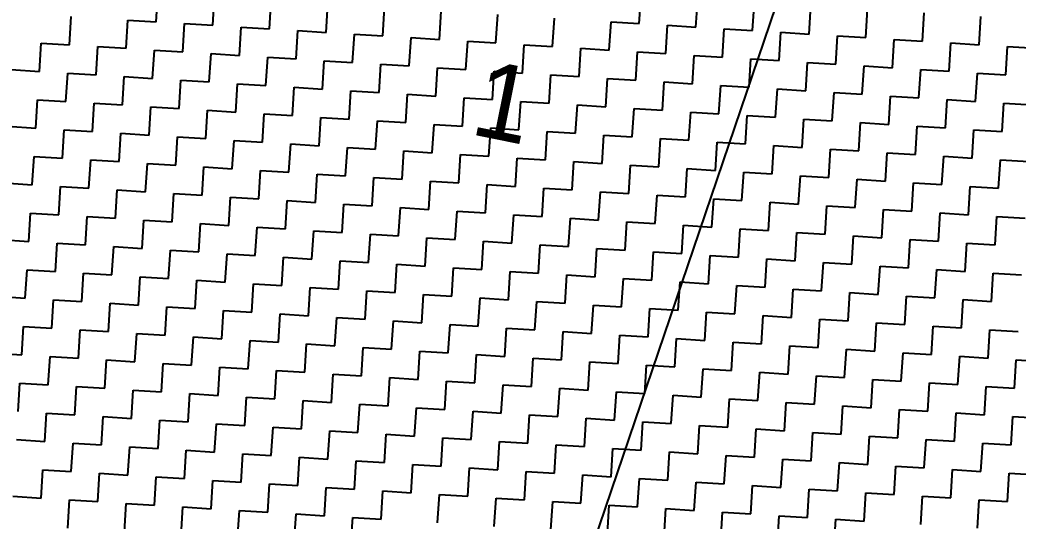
# Model space of a CAD drawing. Header units: metres. Extents: x 278801 to 279668, y 2074665 to 2075564.
# Drawn here: x 279574.91 to 279615.87, y 2075133.16 to 2075153.71 of the extents above; entities that cross this region are included whole.
import ezdxf

# ---------------------------------------------------------------- set-up
doc = ezdxf.new("R2010")
doc.units = ezdxf.units.M
doc.layers.add('POLY_HATCH', color=12, linetype='Continuous')
doc.layers.add('TEXT_MAPOUT', color=7, linetype='Continuous')
doc.styles.add('TEXT_MAP', font='', dxfattribs={"height": 1.8})
doc.styles.get('TEXT_MAP').set_extended_font_data('Kruti Dev 050')

msp = doc.modelspace()

# ---------------------------------------------------------------- linework, layer by layer
msp.add_lwpolyline([(279610.742, 2075168.47), (279596.516, 2075126.604)])
at = {"layer": 'POLY_HATCH', "linetype": 'Continuous'}
for p, q in [((279580.503, 2075153.64), (279580.576, 2075154.802)), ((279582.827, 2075153.495), (279582.9, 2075154.657)), ((279585.151, 2075153.35), (279585.224, 2075154.512)), ((279587.475, 2075153.205), (279587.547, 2075154.367)), ((279600.329, 2075153.57), (279600.402, 2075154.732)), ((279602.653, 2075153.425), (279602.725, 2075154.587)), ((279604.977, 2075153.28), (279605.049, 2075154.442)), ((279589.799, 2075153.06), (279589.871, 2075154.222)), ((279592.123, 2075152.915), (279592.195, 2075154.077)), ((279607.301, 2075153.135), (279607.373, 2075154.297)), ((279609.625, 2075152.99), (279609.697, 2075154.152)), ((279611.949, 2075152.845), (279612.021, 2075154.007)), ((279576.945, 2075152.695), (279577.017, 2075153.857)), ((279579.269, 2075152.551), (279579.341, 2075153.712)), ((279579.341, 2075153.712), (279580.503, 2075153.64)), ((279581.593, 2075152.406), (279581.665, 2075153.568)), ((279581.665, 2075153.568), (279582.827, 2075153.495)), ((279594.447, 2075152.77), (279594.519, 2075153.932)), ((279596.771, 2075152.625), (279596.843, 2075153.787)), ((279599.095, 2075152.48), (279599.167, 2075153.642)), ((279599.167, 2075153.642), (279600.329, 2075153.57)), ((279614.273, 2075152.7), (279614.345, 2075153.862)), ((279583.917, 2075152.261), (279583.989, 2075153.423)), ((279583.989, 2075153.423), (279585.151, 2075153.35)), ((279586.241, 2075152.116), (279586.313, 2075153.278)), ((279586.313, 2075153.278), (279587.475, 2075153.205)), ((279601.419, 2075152.335), (279601.491, 2075153.497)), ((279601.491, 2075153.497), (279602.653, 2075153.425)), ((279603.742, 2075152.19), (279603.815, 2075153.352)), ((279603.815, 2075153.352), (279604.977, 2075153.28)), ((279606.066, 2075152.045), (279606.139, 2075153.207)), ((279606.139, 2075153.207), (279607.301, 2075153.135)), ((279575.71, 2075151.606), (279575.783, 2075152.768)), ((279575.783, 2075152.768), (279576.945, 2075152.695)), ((279588.564, 2075151.971), (279588.637, 2075153.133)), ((279588.637, 2075153.133), (279589.799, 2075153.06)), ((279590.888, 2075151.826), (279590.961, 2075152.988)), ((279590.961, 2075152.988), (279592.123, 2075152.915)), ((279593.212, 2075151.681), (279593.285, 2075152.843)), ((279593.285, 2075152.843), (279594.447, 2075152.77)), ((279608.39, 2075151.9), (279608.463, 2075153.062)), ((279608.463, 2075153.062), (279609.625, 2075152.99)), ((279610.714, 2075151.755), (279610.787, 2075152.917)), ((279610.787, 2075152.917), (279611.949, 2075152.845)), ((279613.038, 2075151.61), (279613.111, 2075152.772)), ((279613.111, 2075152.772), (279614.273, 2075152.7)), ((279578.034, 2075151.461), (279578.107, 2075152.623)), ((279578.107, 2075152.623), (279579.269, 2075152.551)), ((279580.358, 2075151.316), (279580.431, 2075152.478)), ((279580.431, 2075152.478), (279581.593, 2075152.406)), ((279582.682, 2075151.171), (279582.755, 2075152.333)), ((279582.755, 2075152.333), (279583.917, 2075152.261)), ((279595.536, 2075151.536), (279595.609, 2075152.698)), ((279595.609, 2075152.698), (279596.771, 2075152.625)), ((279597.86, 2075151.391), (279597.933, 2075152.553)), ((279597.933, 2075152.553), (279599.095, 2075152.48)), ((279600.184, 2075151.246), (279600.257, 2075152.408)), ((279600.257, 2075152.408), (279601.419, 2075152.335)), ((279615.362, 2075151.465), (279615.435, 2075152.627)), ((279615.435, 2075152.627), (279616.596, 2075152.555)), ((279585.006, 2075151.026), (279585.079, 2075152.188)), ((279585.079, 2075152.188), (279586.241, 2075152.116)), ((279587.33, 2075150.881), (279587.403, 2075152.043)), ((279587.403, 2075152.043), (279588.564, 2075151.971)), ((279602.508, 2075151.101), (279602.58, 2075152.263)), ((279602.58, 2075152.263), (279603.742, 2075152.19)), ((279604.832, 2075150.956), (279604.904, 2075152.118)), ((279604.904, 2075152.118), (279606.066, 2075152.045)), ((279607.156, 2075150.811), (279607.228, 2075151.973)), ((279607.228, 2075151.973), (279608.39, 2075151.9)), ((279574.548, 2075151.678), (279575.71, 2075151.606)), ((279576.8, 2075150.372), (279576.872, 2075151.534)), ((279576.872, 2075151.534), (279578.034, 2075151.461)), ((279589.654, 2075150.736), (279589.726, 2075151.898)), ((279589.726, 2075151.898), (279590.888, 2075151.826)), ((279591.978, 2075150.591), (279592.05, 2075151.753)), ((279592.05, 2075151.753), (279593.212, 2075151.681)), ((279594.302, 2075150.446), (279594.374, 2075151.608)), ((279594.374, 2075151.608), (279595.536, 2075151.536)), ((279609.48, 2075150.666), (279609.552, 2075151.828)), ((279609.552, 2075151.828), (279610.714, 2075151.755)), ((279611.804, 2075150.521), (279611.876, 2075151.683)), ((279611.876, 2075151.683), (279613.038, 2075151.61)), ((279614.128, 2075150.376), (279614.2, 2075151.538)), ((279614.2, 2075151.538), (279615.362, 2075151.465)), ((279579.124, 2075150.227), (279579.196, 2075151.389)), ((279579.196, 2075151.389), (279580.358, 2075151.316)), ((279581.448, 2075150.082), (279581.52, 2075151.244)), ((279581.52, 2075151.244), (279582.682, 2075151.171)), ((279583.772, 2075149.937), (279583.844, 2075151.099)), ((279583.844, 2075151.099), (279585.006, 2075151.026)), ((279596.626, 2075150.301), (279596.698, 2075151.463)), ((279596.698, 2075151.463), (279597.86, 2075151.391)), ((279598.95, 2075150.156), (279599.022, 2075151.318)), ((279599.022, 2075151.318), (279600.184, 2075151.246)), ((279601.274, 2075150.011), (279601.346, 2075151.173)), ((279601.346, 2075151.173), (279602.508, 2075151.101)), ((279586.096, 2075149.792), (279586.168, 2075150.954)), ((279586.168, 2075150.954), (279587.33, 2075150.881)), ((279588.42, 2075149.647), (279588.492, 2075150.809)), ((279588.492, 2075150.809), (279589.654, 2075150.736)), ((279603.597, 2075149.866), (279603.67, 2075151.028)), ((279603.67, 2075151.028), (279604.832, 2075150.956)), ((279605.921, 2075149.721), (279605.994, 2075150.883)), ((279605.994, 2075150.883), (279607.156, 2075150.811)), ((279608.245, 2075149.576), (279608.318, 2075150.738)), ((279608.318, 2075150.738), (279609.48, 2075150.666)), ((279575.565, 2075149.282), (279575.638, 2075150.444)), ((279575.638, 2075150.444), (279576.8, 2075150.372)), ((279577.889, 2075149.137), (279577.962, 2075150.299)), ((279577.962, 2075150.299), (279579.124, 2075150.227)), ((279590.743, 2075149.502), (279590.816, 2075150.664)), ((279590.816, 2075150.664), (279591.978, 2075150.591)), ((279593.067, 2075149.357), (279593.14, 2075150.519)), ((279593.14, 2075150.519), (279594.302, 2075150.446)), ((279595.391, 2075149.212), (279595.464, 2075150.374)), ((279595.464, 2075150.374), (279596.626, 2075150.301)), ((279610.569, 2075149.431), (279610.642, 2075150.593)), ((279610.642, 2075150.593), (279611.804, 2075150.521)), ((279612.893, 2075149.287), (279612.966, 2075150.448)), ((279612.966, 2075150.448), (279614.128, 2075150.376)), ((279615.217, 2075149.142), (279615.29, 2075150.304)), ((279615.29, 2075150.304), (279616.452, 2075150.231)), ((279580.213, 2075148.992), (279580.286, 2075150.154)), ((279580.286, 2075150.154), (279581.448, 2075150.082)), ((279582.537, 2075148.847), (279582.61, 2075150.009)), ((279582.61, 2075150.009), (279583.772, 2075149.937)), ((279584.861, 2075148.702), (279584.934, 2075149.864)), ((279584.934, 2075149.864), (279586.096, 2075149.792)), ((279597.715, 2075149.067), (279597.788, 2075150.229)), ((279597.788, 2075150.229), (279598.95, 2075150.156)), ((279600.039, 2075148.922), (279600.112, 2075150.084)), ((279600.112, 2075150.084), (279601.274, 2075150.011)), ((279602.363, 2075148.777), (279602.436, 2075149.939)), ((279602.436, 2075149.939), (279603.597, 2075149.866)), ((279587.185, 2075148.557), (279587.258, 2075149.719)), ((279587.258, 2075149.719), (279588.42, 2075149.647)), ((279589.509, 2075148.412), (279589.581, 2075149.574)), ((279589.581, 2075149.574), (279590.743, 2075149.502)), ((279604.687, 2075148.632), (279604.759, 2075149.794)), ((279604.759, 2075149.794), (279605.921, 2075149.721)), ((279607.011, 2075148.487), (279607.083, 2075149.649)), ((279607.083, 2075149.649), (279608.245, 2075149.576)), ((279609.335, 2075148.342), (279609.407, 2075149.504)), ((279609.407, 2075149.504), (279610.569, 2075149.431)), ((279574.403, 2075149.355), (279575.565, 2075149.282)), ((279576.655, 2075148.048), (279576.727, 2075149.21)), ((279576.727, 2075149.21), (279577.889, 2075149.137)), ((279578.979, 2075147.903), (279579.051, 2075149.065)), ((279579.051, 2075149.065), (279580.213, 2075148.992)), ((279591.833, 2075148.267), (279591.905, 2075149.429)), ((279591.905, 2075149.429), (279593.067, 2075149.357)), ((279594.157, 2075148.122), (279594.229, 2075149.284)), ((279594.229, 2075149.284), (279595.391, 2075149.212)), ((279596.481, 2075147.977), (279596.553, 2075149.139)), ((279596.553, 2075149.139), (279597.715, 2075149.067)), ((279611.659, 2075148.197), (279611.731, 2075149.359)), ((279611.731, 2075149.359), (279612.893, 2075149.287)), ((279613.983, 2075148.052), (279614.055, 2075149.214)), ((279614.055, 2075149.214), (279615.217, 2075149.142)), ((279581.303, 2075147.758), (279581.375, 2075148.92)), ((279581.375, 2075148.92), (279582.537, 2075148.847)), ((279583.627, 2075147.613), (279583.699, 2075148.775)), ((279583.699, 2075148.775), (279584.861, 2075148.702)), ((279585.951, 2075147.468), (279586.023, 2075148.63)), ((279586.023, 2075148.63), (279587.185, 2075148.557)), ((279598.805, 2075147.832), (279598.877, 2075148.994)), ((279598.877, 2075148.994), (279600.039, 2075148.922)), ((279601.129, 2075147.687), (279601.201, 2075148.849)), ((279601.201, 2075148.849), (279602.363, 2075148.777)), ((279603.453, 2075147.542), (279603.525, 2075148.704)), ((279603.525, 2075148.704), (279604.687, 2075148.632)), ((279588.275, 2075147.323), (279588.347, 2075148.485)), ((279588.347, 2075148.485), (279589.509, 2075148.412)), ((279590.598, 2075147.178), (279590.671, 2075148.34)), ((279590.671, 2075148.34), (279591.833, 2075148.267)), ((279605.776, 2075147.397), (279605.849, 2075148.559)), ((279605.849, 2075148.559), (279607.011, 2075148.487)), ((279608.1, 2075147.253), (279608.173, 2075148.414)), ((279608.173, 2075148.414), (279609.335, 2075148.342)), ((279610.424, 2075147.108), (279610.497, 2075148.27)), ((279610.497, 2075148.27), (279611.659, 2075148.197)), ((279575.42, 2075146.958), (279575.493, 2075148.12)), ((279575.493, 2075148.12), (279576.655, 2075148.048)), ((279577.744, 2075146.813), (279577.817, 2075147.975)), ((279577.817, 2075147.975), (279578.979, 2075147.903)), ((279580.068, 2075146.668), (279580.141, 2075147.83)), ((279580.141, 2075147.83), (279581.303, 2075147.758)), ((279592.922, 2075147.033), (279592.995, 2075148.195)), ((279592.995, 2075148.195), (279594.157, 2075148.122)), ((279595.246, 2075146.888), (279595.319, 2075148.05)), ((279595.319, 2075148.05), (279596.481, 2075147.977)), ((279597.57, 2075146.743), (279597.643, 2075147.905)), ((279597.643, 2075147.905), (279598.805, 2075147.832)), ((279612.748, 2075146.963), (279612.821, 2075148.125)), ((279612.821, 2075148.125), (279613.983, 2075148.052)), ((279615.072, 2075146.818), (279615.145, 2075147.98)), ((279615.145, 2075147.98), (279616.307, 2075147.907)), ((279582.392, 2075146.523), (279582.465, 2075147.685)), ((279582.465, 2075147.685), (279583.627, 2075147.613)), ((279584.716, 2075146.378), (279584.789, 2075147.54)), ((279584.789, 2075147.54), (279585.951, 2075147.468)), ((279599.894, 2075146.598), (279599.967, 2075147.76)), ((279599.967, 2075147.76), (279601.129, 2075147.687)), ((279602.218, 2075146.453), (279602.291, 2075147.615)), ((279602.291, 2075147.615), (279603.453, 2075147.542)), ((279604.542, 2075146.308), (279604.614, 2075147.47)), ((279604.614, 2075147.47), (279605.776, 2075147.397)), ((279574.259, 2075147.031), (279575.42, 2075146.958)), ((279587.04, 2075146.233), (279587.113, 2075147.395)), ((279587.113, 2075147.395), (279588.275, 2075147.323)), ((279589.364, 2075146.088), (279589.436, 2075147.25)), ((279589.436, 2075147.25), (279590.598, 2075147.178)), ((279591.688, 2075145.943), (279591.76, 2075147.105)), ((279591.76, 2075147.105), (279592.922, 2075147.033)), ((279606.866, 2075146.163), (279606.938, 2075147.325)), ((279606.938, 2075147.325), (279608.1, 2075147.253)), ((279609.19, 2075146.018), (279609.262, 2075147.18)), ((279609.262, 2075147.18), (279610.424, 2075147.108)), ((279611.514, 2075145.873), (279611.586, 2075147.035)), ((279611.586, 2075147.035), (279612.748, 2075146.963)), ((279576.51, 2075145.724), (279576.582, 2075146.886)), ((279576.582, 2075146.886), (279577.744, 2075146.813)), ((279578.834, 2075145.579), (279578.906, 2075146.741)), ((279578.906, 2075146.741), (279580.068, 2075146.668)), ((279581.158, 2075145.434), (279581.23, 2075146.596)), ((279581.23, 2075146.596), (279582.392, 2075146.523)), ((279594.012, 2075145.798), (279594.084, 2075146.96)), ((279594.084, 2075146.96), (279595.246, 2075146.888)), ((279596.336, 2075145.653), (279596.408, 2075146.815)), ((279596.408, 2075146.815), (279597.57, 2075146.743)), ((279598.66, 2075145.508), (279598.732, 2075146.67)), ((279598.732, 2075146.67), (279599.894, 2075146.598)), ((279613.838, 2075145.728), (279613.91, 2075146.89)), ((279613.91, 2075146.89), (279615.072, 2075146.818)), ((279583.482, 2075145.289), (279583.554, 2075146.451)), ((279583.554, 2075146.451), (279584.716, 2075146.378)), ((279585.806, 2075145.144), (279585.878, 2075146.306)), ((279585.878, 2075146.306), (279587.04, 2075146.233)), ((279600.984, 2075145.364), (279601.056, 2075146.525)), ((279601.056, 2075146.525), (279602.218, 2075146.453)), ((279603.308, 2075145.219), (279603.38, 2075146.381)), ((279603.38, 2075146.381), (279604.542, 2075146.308)), ((279605.631, 2075145.074), (279605.704, 2075146.236)), ((279605.704, 2075146.236), (279606.866, 2075146.163)), ((279575.276, 2075144.634), (279575.348, 2075145.796)), ((279575.348, 2075145.796), (279576.51, 2075145.724)), ((279588.13, 2075144.999), (279588.202, 2075146.161)), ((279588.202, 2075146.161), (279589.364, 2075146.088)), ((279590.453, 2075144.854), (279590.526, 2075146.016)), ((279590.526, 2075146.016), (279591.688, 2075145.943)), ((279592.777, 2075144.709), (279592.85, 2075145.871)), ((279592.85, 2075145.871), (279594.012, 2075145.798)), ((279607.955, 2075144.929), (279608.028, 2075146.091)), ((279608.028, 2075146.091), (279609.19, 2075146.018)), ((279610.279, 2075144.784), (279610.352, 2075145.946)), ((279610.352, 2075145.946), (279611.514, 2075145.873)), ((279612.603, 2075144.639), (279612.676, 2075145.801)), ((279612.676, 2075145.801), (279613.838, 2075145.728)), ((279577.599, 2075144.489), (279577.672, 2075145.651)), ((279577.672, 2075145.651), (279578.834, 2075145.579)), ((279579.923, 2075144.344), (279579.996, 2075145.506)), ((279579.996, 2075145.506), (279581.158, 2075145.434)), ((279582.247, 2075144.199), (279582.32, 2075145.361)), ((279582.32, 2075145.361), (279583.482, 2075145.289)), ((279595.101, 2075144.564), (279595.174, 2075145.726)), ((279595.174, 2075145.726), (279596.336, 2075145.653)), ((279597.425, 2075144.419), (279597.498, 2075145.581)), ((279597.498, 2075145.581), (279598.66, 2075145.508)), ((279599.749, 2075144.274), (279599.822, 2075145.436)), ((279599.822, 2075145.436), (279600.984, 2075145.364)), ((279614.927, 2075144.494), (279615, 2075145.656)), ((279615, 2075145.656), (279616.162, 2075145.583)), ((279584.571, 2075144.054), (279584.644, 2075145.216)), ((279584.644, 2075145.216), (279585.806, 2075145.144)), ((279586.895, 2075143.909), (279586.968, 2075145.071)), ((279586.968, 2075145.071), (279588.13, 2075144.999)), ((279602.073, 2075144.129), (279602.146, 2075145.291)), ((279602.146, 2075145.291), (279603.308, 2075145.219)), ((279604.397, 2075143.984), (279604.469, 2075145.146)), ((279604.469, 2075145.146), (279605.631, 2075145.074)), ((279606.721, 2075143.839), (279606.793, 2075145.001)), ((279606.793, 2075145.001), (279607.955, 2075144.929)), ((279574.114, 2075144.707), (279575.276, 2075144.634)), ((279576.365, 2075143.4), (279576.437, 2075144.562)), ((279576.437, 2075144.562), (279577.599, 2075144.489)), ((279589.219, 2075143.764), (279589.292, 2075144.926)), ((279589.292, 2075144.926), (279590.453, 2075144.854)), ((279591.543, 2075143.619), (279591.615, 2075144.781)), ((279591.615, 2075144.781), (279592.777, 2075144.709)), ((279593.867, 2075143.474), (279593.939, 2075144.636)), ((279593.939, 2075144.636), (279595.101, 2075144.564)), ((279609.045, 2075143.694), (279609.117, 2075144.856)), ((279609.117, 2075144.856), (279610.279, 2075144.784)), ((279611.369, 2075143.549), (279611.441, 2075144.711)), ((279611.441, 2075144.711), (279612.603, 2075144.639)), ((279613.693, 2075143.404), (279613.765, 2075144.566)), ((279613.765, 2075144.566), (279614.927, 2075144.494)), ((279578.689, 2075143.255), (279578.761, 2075144.417)), ((279578.761, 2075144.417), (279579.923, 2075144.344)), ((279581.013, 2075143.11), (279581.085, 2075144.272)), ((279581.085, 2075144.272), (279582.247, 2075144.199)), ((279583.337, 2075142.965), (279583.409, 2075144.127)), ((279583.409, 2075144.127), (279584.571, 2075144.054)), ((279596.191, 2075143.33), (279596.263, 2075144.491)), ((279596.263, 2075144.491), (279597.425, 2075144.419)), ((279598.515, 2075143.185), (279598.587, 2075144.347)), ((279598.587, 2075144.347), (279599.749, 2075144.274)), ((279600.839, 2075143.04), (279600.911, 2075144.202)), ((279600.911, 2075144.202), (279602.073, 2075144.129)), ((279585.661, 2075142.82), (279585.733, 2075143.982)), ((279585.733, 2075143.982), (279586.895, 2075143.909)), ((279587.985, 2075142.675), (279588.057, 2075143.837)), ((279588.057, 2075143.837), (279589.219, 2075143.764)), ((279603.163, 2075142.895), (279603.235, 2075144.057)), ((279603.235, 2075144.057), (279604.397, 2075143.984)), ((279605.486, 2075142.75), (279605.559, 2075143.912)), ((279605.559, 2075143.912), (279606.721, 2075143.839)), ((279607.81, 2075142.605), (279607.883, 2075143.767)), ((279607.883, 2075143.767), (279609.045, 2075143.694)), ((279575.131, 2075142.31), (279575.203, 2075143.472)), ((279575.203, 2075143.472), (279576.365, 2075143.4)), ((279577.454, 2075142.165), (279577.527, 2075143.327)), ((279577.527, 2075143.327), (279578.689, 2075143.255)), ((279590.309, 2075142.53), (279590.381, 2075143.692)), ((279590.381, 2075143.692), (279591.543, 2075143.619)), ((279592.632, 2075142.385), (279592.705, 2075143.547)), ((279592.705, 2075143.547), (279593.867, 2075143.474)), ((279594.956, 2075142.24), (279595.029, 2075143.402)), ((279595.029, 2075143.402), (279596.191, 2075143.33)), ((279610.134, 2075142.46), (279610.207, 2075143.622)), ((279610.207, 2075143.622), (279611.369, 2075143.549)), ((279612.458, 2075142.315), (279612.531, 2075143.477)), ((279612.531, 2075143.477), (279613.693, 2075143.404)), ((279614.782, 2075142.17), (279614.855, 2075143.332)), ((279614.855, 2075143.332), (279616.017, 2075143.259)), ((279579.778, 2075142.02), (279579.851, 2075143.182)), ((279579.851, 2075143.182), (279581.013, 2075143.11)), ((279582.102, 2075141.875), (279582.175, 2075143.037)), ((279582.175, 2075143.037), (279583.337, 2075142.965)), ((279597.28, 2075142.095), (279597.353, 2075143.257)), ((279597.353, 2075143.257), (279598.515, 2075143.185)), ((279599.604, 2075141.95), (279599.677, 2075143.112)), ((279599.677, 2075143.112), (279600.839, 2075143.04)), ((279601.928, 2075141.805), (279602.001, 2075142.967)), ((279602.001, 2075142.967), (279603.163, 2075142.895)), ((279584.426, 2075141.73), (279584.499, 2075142.892)), ((279584.499, 2075142.892), (279585.661, 2075142.82)), ((279586.75, 2075141.585), (279586.823, 2075142.747)), ((279586.823, 2075142.747), (279587.985, 2075142.675)), ((279589.074, 2075141.441), (279589.147, 2075142.602)), ((279589.147, 2075142.602), (279590.309, 2075142.53)), ((279604.252, 2075141.66), (279604.325, 2075142.822)), ((279604.325, 2075142.822), (279605.486, 2075142.75)), ((279606.576, 2075141.515), (279606.648, 2075142.677)), ((279606.648, 2075142.677), (279607.81, 2075142.605)), ((279608.9, 2075141.37), (279608.972, 2075142.532)), ((279608.972, 2075142.532), (279610.134, 2075142.46)), ((279573.969, 2075142.383), (279575.131, 2075142.31)), ((279576.22, 2075141.076), (279576.293, 2075142.238)), ((279576.293, 2075142.238), (279577.454, 2075142.165)), ((279578.544, 2075140.931), (279578.616, 2075142.093)), ((279578.616, 2075142.093), (279579.778, 2075142.02)), ((279591.398, 2075141.296), (279591.47, 2075142.458)), ((279591.47, 2075142.458), (279592.632, 2075142.385)), ((279593.722, 2075141.151), (279593.794, 2075142.313)), ((279593.794, 2075142.313), (279594.956, 2075142.24)), ((279596.046, 2075141.006), (279596.118, 2075142.168)), ((279596.118, 2075142.168), (279597.28, 2075142.095)), ((279611.224, 2075141.225), (279611.296, 2075142.387)), ((279611.296, 2075142.387), (279612.458, 2075142.315)), ((279613.548, 2075141.08), (279613.62, 2075142.242)), ((279613.62, 2075142.242), (279614.782, 2075142.17)), ((279580.868, 2075140.786), (279580.94, 2075141.948)), ((279580.94, 2075141.948), (279582.102, 2075141.875)), ((279583.192, 2075140.641), (279583.264, 2075141.803)), ((279583.264, 2075141.803), (279584.426, 2075141.73)), ((279598.37, 2075140.861), (279598.442, 2075142.023)), ((279598.442, 2075142.023), (279599.604, 2075141.95)), ((279600.694, 2075140.716), (279600.766, 2075141.878)), ((279600.766, 2075141.878), (279601.928, 2075141.805)), ((279603.018, 2075140.571), (279603.09, 2075141.733)), ((279603.09, 2075141.733), (279604.252, 2075141.66)), ((279585.516, 2075140.496), (279585.588, 2075141.658)), ((279585.588, 2075141.658), (279586.75, 2075141.585)), ((279587.84, 2075140.351), (279587.912, 2075141.513)), ((279587.912, 2075141.513), (279589.074, 2075141.441)), ((279590.164, 2075140.206), (279590.236, 2075141.368)), ((279590.236, 2075141.368), (279591.398, 2075141.296)), ((279605.342, 2075140.426), (279605.414, 2075141.588)), ((279605.414, 2075141.588), (279606.576, 2075141.515)), ((279607.665, 2075140.281), (279607.738, 2075141.443)), ((279607.738, 2075141.443), (279608.9, 2075141.37)), ((279609.989, 2075140.136), (279610.062, 2075141.298)), ((279610.062, 2075141.298), (279611.224, 2075141.225)), ((279574.986, 2075139.986), (279575.058, 2075141.148)), ((279575.058, 2075141.148), (279576.22, 2075141.076)), ((279577.309, 2075139.841), (279577.382, 2075141.003)), ((279577.382, 2075141.003), (279578.544, 2075140.931)), ((279579.633, 2075139.696), (279579.706, 2075140.858)), ((279579.706, 2075140.858), (279580.868, 2075140.786)), ((279592.487, 2075140.061), (279592.56, 2075141.223)), ((279592.56, 2075141.223), (279593.722, 2075141.151)), ((279594.811, 2075139.916), (279594.884, 2075141.078)), ((279594.884, 2075141.078), (279596.046, 2075141.006)), ((279597.135, 2075139.771), (279597.208, 2075140.933)), ((279597.208, 2075140.933), (279598.37, 2075140.861)), ((279612.313, 2075139.991), (279612.386, 2075141.153)), ((279612.386, 2075141.153), (279613.548, 2075141.08)), ((279614.637, 2075139.846), (279614.71, 2075141.008)), ((279614.71, 2075141.008), (279615.872, 2075140.935)), ((279581.957, 2075139.551), (279582.03, 2075140.713)), ((279582.03, 2075140.713), (279583.192, 2075140.641)), ((279584.281, 2075139.407), (279584.354, 2075140.568)), ((279584.354, 2075140.568), (279585.516, 2075140.496)), ((279599.459, 2075139.626), (279599.532, 2075140.788)), ((279599.532, 2075140.788), (279600.694, 2075140.716)), ((279601.783, 2075139.481), (279601.856, 2075140.643)), ((279601.856, 2075140.643), (279603.018, 2075140.571)), ((279604.107, 2075139.336), (279604.18, 2075140.498)), ((279604.18, 2075140.498), (279605.342, 2075140.426)), ((279573.824, 2075140.059), (279574.986, 2075139.986)), ((279586.605, 2075139.262), (279586.678, 2075140.424)), ((279586.678, 2075140.424), (279587.84, 2075140.351)), ((279588.929, 2075139.117), (279589.002, 2075140.279)), ((279589.002, 2075140.279), (279590.164, 2075140.206)), ((279591.253, 2075138.972), (279591.326, 2075140.134)), ((279591.326, 2075140.134), (279592.487, 2075140.061)), ((279606.431, 2075139.191), (279606.503, 2075140.353)), ((279606.503, 2075140.353), (279607.665, 2075140.281)), ((279608.755, 2075139.046), (279608.827, 2075140.208)), ((279608.827, 2075140.208), (279609.989, 2075140.136)), ((279611.079, 2075138.901), (279611.151, 2075140.063)), ((279611.151, 2075140.063), (279612.313, 2075139.991)), ((279576.075, 2075138.752), (279576.148, 2075139.914)), ((279576.148, 2075139.914), (279577.309, 2075139.841)), ((279578.399, 2075138.607), (279578.471, 2075139.769)), ((279578.471, 2075139.769), (279579.633, 2075139.696)), ((279580.723, 2075138.462), (279580.795, 2075139.624)), ((279580.795, 2075139.624), (279581.957, 2075139.551)), ((279593.577, 2075138.827), (279593.649, 2075139.989)), ((279593.649, 2075139.989), (279594.811, 2075139.916)), ((279595.901, 2075138.682), (279595.973, 2075139.844)), ((279595.973, 2075139.844), (279597.135, 2075139.771)), ((279598.225, 2075138.537), (279598.297, 2075139.699)), ((279598.297, 2075139.699), (279599.459, 2075139.626)), ((279613.403, 2075138.756), (279613.475, 2075139.918)), ((279613.475, 2075139.918), (279614.637, 2075139.846)), ((279615.727, 2075138.611), (279615.799, 2075139.773)), ((279615.799, 2075139.773), (279616.961, 2075139.701)), ((279583.047, 2075138.317), (279583.119, 2075139.479)), ((279583.119, 2075139.479), (279584.281, 2075139.407)), ((279585.371, 2075138.172), (279585.443, 2075139.334)), ((279585.443, 2075139.334), (279586.605, 2075139.262)), ((279600.549, 2075138.392), (279600.621, 2075139.554)), ((279600.621, 2075139.554), (279601.783, 2075139.481)), ((279602.873, 2075138.247), (279602.945, 2075139.409)), ((279602.945, 2075139.409), (279604.107, 2075139.336)), ((279605.197, 2075138.102), (279605.269, 2075139.264)), ((279605.269, 2075139.264), (279606.431, 2075139.191)), ((279574.841, 2075137.662), (279574.913, 2075138.824)), ((279574.913, 2075138.824), (279576.075, 2075138.752)), ((279587.695, 2075138.027), (279587.767, 2075139.189)), ((279587.767, 2075139.189), (279588.929, 2075139.117)), ((279590.019, 2075137.882), (279590.091, 2075139.044)), ((279590.091, 2075139.044), (279591.253, 2075138.972)), ((279592.343, 2075137.737), (279592.415, 2075138.899)), ((279592.415, 2075138.899), (279593.577, 2075138.827)), ((279607.52, 2075137.957), (279607.593, 2075139.119)), ((279607.593, 2075139.119), (279608.755, 2075139.046)), ((279609.844, 2075137.812), (279609.917, 2075138.974)), ((279609.917, 2075138.974), (279611.079, 2075138.901)), ((279612.168, 2075137.667), (279612.241, 2075138.829)), ((279612.241, 2075138.829), (279613.403, 2075138.756)), ((279577.165, 2075137.518), (279577.237, 2075138.679)), ((279577.237, 2075138.679), (279578.399, 2075138.607)), ((279579.488, 2075137.373), (279579.561, 2075138.535)), ((279579.561, 2075138.535), (279580.723, 2075138.462)), ((279581.812, 2075137.228), (279581.885, 2075138.39)), ((279581.885, 2075138.39), (279583.047, 2075138.317)), ((279594.666, 2075137.592), (279594.739, 2075138.754)), ((279594.739, 2075138.754), (279595.901, 2075138.682)), ((279596.99, 2075137.447), (279597.063, 2075138.609)), ((279597.063, 2075138.609), (279598.225, 2075138.537)), ((279599.314, 2075137.302), (279599.387, 2075138.464)), ((279599.387, 2075138.464), (279600.549, 2075138.392)), ((279614.492, 2075137.522), (279614.565, 2075138.684)), ((279614.565, 2075138.684), (279615.727, 2075138.611)), ((279584.136, 2075137.083), (279584.209, 2075138.245)), ((279584.209, 2075138.245), (279585.371, 2075138.172)), ((279586.46, 2075136.938), (279586.533, 2075138.1)), ((279586.533, 2075138.1), (279587.695, 2075138.027)), ((279601.638, 2075137.157), (279601.711, 2075138.319)), ((279601.711, 2075138.319), (279602.873, 2075138.247)), ((279603.962, 2075137.012), (279604.035, 2075138.174)), ((279604.035, 2075138.174), (279605.197, 2075138.102)), ((279606.286, 2075136.867), (279606.359, 2075138.029)), ((279606.359, 2075138.029), (279607.52, 2075137.957)), ((279575.93, 2075136.428), (279576.003, 2075137.59)), ((279576.003, 2075137.59), (279577.165, 2075137.518)), ((279588.784, 2075136.793), (279588.857, 2075137.955)), ((279588.857, 2075137.955), (279590.019, 2075137.882)), ((279591.108, 2075136.648), (279591.181, 2075137.81)), ((279591.181, 2075137.81), (279592.343, 2075137.737)), ((279593.432, 2075136.503), (279593.504, 2075137.665)), ((279593.504, 2075137.665), (279594.666, 2075137.592)), ((279608.61, 2075136.722), (279608.682, 2075137.884)), ((279608.682, 2075137.884), (279609.844, 2075137.812)), ((279610.934, 2075136.577), (279611.006, 2075137.739)), ((279611.006, 2075137.739), (279612.168, 2075137.667)), ((279613.258, 2075136.432), (279613.33, 2075137.594)), ((279613.33, 2075137.594), (279614.492, 2075137.522)), ((279578.254, 2075136.283), (279578.326, 2075137.445)), ((279578.326, 2075137.445), (279579.488, 2075137.373)), ((279580.578, 2075136.138), (279580.65, 2075137.3)), ((279580.65, 2075137.3), (279581.812, 2075137.228)), ((279595.756, 2075136.358), (279595.828, 2075137.52)), ((279595.828, 2075137.52), (279596.99, 2075137.447)), ((279598.08, 2075136.213), (279598.152, 2075137.375)), ((279598.152, 2075137.375), (279599.314, 2075137.302)), ((279600.404, 2075136.068), (279600.476, 2075137.23)), ((279600.476, 2075137.23), (279601.638, 2075137.157)), ((279615.582, 2075136.287), (279615.654, 2075137.449)), ((279615.654, 2075137.449), (279616.816, 2075137.377)), ((279582.902, 2075135.993), (279582.974, 2075137.155)), ((279582.974, 2075137.155), (279584.136, 2075137.083)), ((279585.226, 2075135.848), (279585.298, 2075137.01)), ((279585.298, 2075137.01), (279586.46, 2075136.938)), ((279587.55, 2075135.703), (279587.622, 2075136.865)), ((279587.622, 2075136.865), (279588.784, 2075136.793)), ((279602.728, 2075135.923), (279602.8, 2075137.085)), ((279602.8, 2075137.085), (279603.962, 2075137.012)), ((279605.052, 2075135.778), (279605.124, 2075136.94)), ((279605.124, 2075136.94), (279606.286, 2075136.867)), ((279607.376, 2075135.633), (279607.448, 2075136.795)), ((279607.448, 2075136.795), (279608.61, 2075136.722)), ((279574.768, 2075136.501), (279575.93, 2075136.428)), ((279577.02, 2075135.194), (279577.092, 2075136.356)), ((279577.092, 2075136.356), (279578.254, 2075136.283)), ((279589.874, 2075135.558), (279589.946, 2075136.72)), ((279589.946, 2075136.72), (279591.108, 2075136.648)), ((279592.198, 2075135.413), (279592.27, 2075136.575)), ((279592.27, 2075136.575), (279593.432, 2075136.503)), ((279594.521, 2075135.268), (279594.594, 2075136.43)), ((279594.594, 2075136.43), (279595.756, 2075136.358)), ((279609.699, 2075135.488), (279609.772, 2075136.65)), ((279609.772, 2075136.65), (279610.934, 2075136.577)), ((279612.023, 2075135.343), (279612.096, 2075136.505)), ((279612.096, 2075136.505), (279613.258, 2075136.432)), ((279614.347, 2075135.198), (279614.42, 2075136.36)), ((279614.42, 2075136.36), (279615.582, 2075136.287)), ((279579.343, 2075135.049), (279579.416, 2075136.211)), ((279579.416, 2075136.211), (279580.578, 2075136.138)), ((279581.667, 2075134.904), (279581.74, 2075136.066)), ((279581.74, 2075136.066), (279582.902, 2075135.993)), ((279596.845, 2075135.123), (279596.918, 2075136.285)), ((279596.918, 2075136.285), (279598.08, 2075136.213)), ((279599.169, 2075134.978), (279599.242, 2075136.14)), ((279599.242, 2075136.14), (279600.404, 2075136.068)), ((279601.493, 2075134.833), (279601.566, 2075135.995)), ((279601.566, 2075135.995), (279602.728, 2075135.923)), ((279583.991, 2075134.759), (279584.064, 2075135.921)), ((279584.064, 2075135.921), (279585.226, 2075135.848)), ((279586.315, 2075134.614), (279586.388, 2075135.776)), ((279586.388, 2075135.776), (279587.55, 2075135.703)), ((279588.639, 2075134.469), (279588.712, 2075135.631)), ((279588.712, 2075135.631), (279589.874, 2075135.558)), ((279603.817, 2075134.688), (279603.89, 2075135.85)), ((279603.89, 2075135.85), (279605.052, 2075135.778)), ((279606.141, 2075134.543), (279606.214, 2075135.705)), ((279606.214, 2075135.705), (279607.376, 2075135.633)), ((279608.465, 2075134.398), (279608.537, 2075135.56)), ((279608.537, 2075135.56), (279609.699, 2075135.488)), ((279575.785, 2075134.104), (279575.858, 2075135.266)), ((279575.858, 2075135.266), (279577.02, 2075135.194)), ((279578.109, 2075133.959), (279578.182, 2075135.121)), ((279578.182, 2075135.121), (279579.343, 2075135.049)), ((279590.963, 2075134.324), (279591.036, 2075135.486)), ((279591.036, 2075135.486), (279592.198, 2075135.413)), ((279593.287, 2075134.179), (279593.359, 2075135.341)), ((279593.359, 2075135.341), (279594.521, 2075135.268)), ((279595.611, 2075134.034), (279595.683, 2075135.196)), ((279595.683, 2075135.196), (279596.845, 2075135.123)), ((279610.789, 2075134.254), (279610.861, 2075135.415)), ((279610.861, 2075135.415), (279612.023, 2075135.343)), ((279613.113, 2075134.109), (279613.185, 2075135.271)), ((279613.185, 2075135.271), (279614.347, 2075135.198)), ((279615.437, 2075133.964), (279615.509, 2075135.126)), ((279615.509, 2075135.126), (279616.671, 2075135.053)), ((279580.433, 2075133.814), (279580.505, 2075134.976)), ((279580.505, 2075134.976), (279581.667, 2075134.904)), ((279582.757, 2075133.669), (279582.829, 2075134.831)), ((279582.829, 2075134.831), (279583.991, 2075134.759)), ((279597.935, 2075133.889), (279598.007, 2075135.051)), ((279598.007, 2075135.051), (279599.169, 2075134.978)), ((279600.259, 2075133.744), (279600.331, 2075134.906)), ((279600.331, 2075134.906), (279601.493, 2075134.833)), ((279602.583, 2075133.599), (279602.655, 2075134.761)), ((279602.655, 2075134.761), (279603.817, 2075134.688)), ((279585.081, 2075133.524), (279585.153, 2075134.686)), ((279585.153, 2075134.686), (279586.315, 2075134.614)), ((279587.405, 2075133.379), (279587.477, 2075134.541)), ((279587.477, 2075134.541), (279588.639, 2075134.469)), ((279589.729, 2075133.234), (279589.801, 2075134.396)), ((279589.801, 2075134.396), (279590.963, 2075134.324)), ((279604.907, 2075133.454), (279604.979, 2075134.616)), ((279604.979, 2075134.616), (279606.141, 2075134.543)), ((279607.231, 2075133.309), (279607.303, 2075134.471)), ((279607.303, 2075134.471), (279608.465, 2075134.398)), ((279609.554, 2075133.164), (279609.627, 2075134.326)), ((279609.627, 2075134.326), (279610.789, 2075134.254)), ((279574.623, 2075134.177), (279575.785, 2075134.104)), ((279576.875, 2075132.87), (279576.947, 2075134.032)), ((279576.947, 2075134.032), (279578.109, 2075133.959)), ((279579.199, 2075132.725), (279579.271, 2075133.887)), ((279579.271, 2075133.887), (279580.433, 2075133.814)), ((279592.053, 2075133.089), (279592.125, 2075134.251)), ((279592.125, 2075134.251), (279593.287, 2075134.179)), ((279594.376, 2075132.944), (279594.449, 2075134.106)), ((279594.449, 2075134.106), (279595.611, 2075134.034)), ((279596.7, 2075132.799), (279596.773, 2075133.961)), ((279596.773, 2075133.961), (279597.935, 2075133.889)), ((279611.878, 2075133.019), (279611.951, 2075134.181)), ((279611.951, 2075134.181), (279613.113, 2075134.109)), ((279614.202, 2075132.874), (279614.275, 2075134.036)), ((279614.275, 2075134.036), (279615.437, 2075133.964)), ((279581.522, 2075132.58), (279581.595, 2075133.742)), ((279581.595, 2075133.742), (279582.757, 2075133.669)), ((279583.846, 2075132.435), (279583.919, 2075133.597)), ((279583.919, 2075133.597), (279585.081, 2075133.524)), ((279599.024, 2075132.654), (279599.097, 2075133.816)), ((279599.097, 2075133.816), (279600.259, 2075133.744)), ((279601.348, 2075132.509), (279601.421, 2075133.671)), ((279601.421, 2075133.671), (279602.583, 2075133.599)), ((279603.672, 2075132.364), (279603.745, 2075133.526)), ((279603.745, 2075133.526), (279604.907, 2075133.454)), ((279586.17, 2075132.29), (279586.243, 2075133.452)), ((279586.243, 2075133.452), (279587.405, 2075133.379)), ((279588.494, 2075132.145), (279588.567, 2075133.307)), ((279588.567, 2075133.307), (279589.729, 2075133.234)), ((279605.996, 2075132.22), (279606.069, 2075133.381)), ((279606.069, 2075133.381), (279607.231, 2075133.309)), ((279608.32, 2075132.075), (279608.392, 2075133.237)), ((279608.392, 2075133.237), (279609.554, 2075133.164))]:
    msp.add_line(p, q, dxfattribs=at)

# ---------------------------------------------------------------- texts
at = {"layer": 'TEXT_MAPOUT', "style": 'TEXT_MAP'}
msp.add_text('1', height=3.127, rotation=348.5684, dxfattribs=at).set_placement((279593.325, 2075149.046))

doc.saveas('drawing.dxf')
